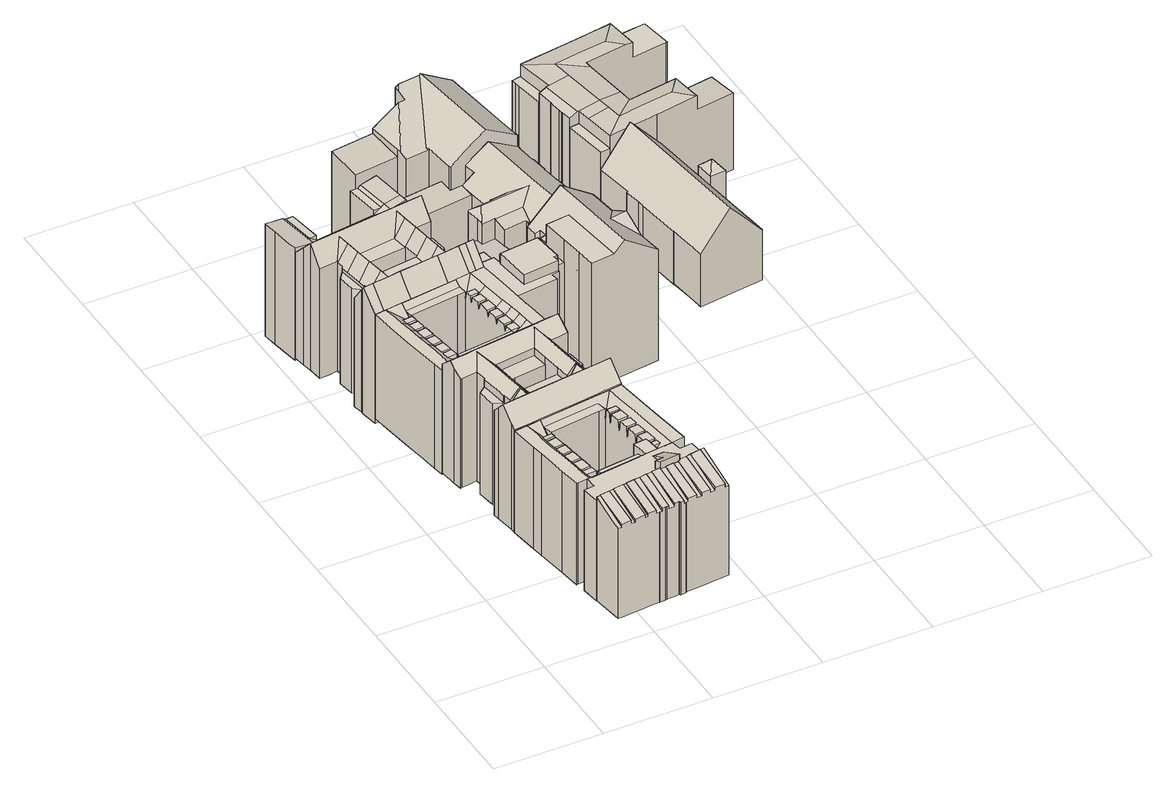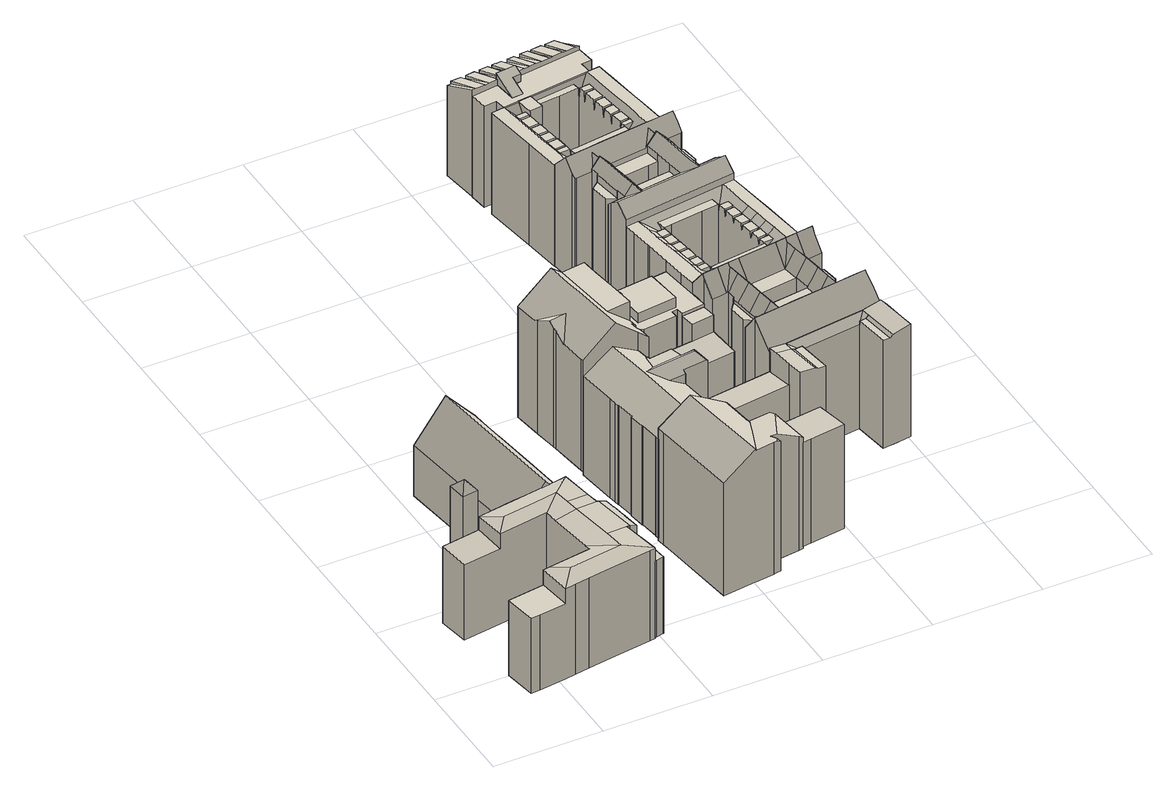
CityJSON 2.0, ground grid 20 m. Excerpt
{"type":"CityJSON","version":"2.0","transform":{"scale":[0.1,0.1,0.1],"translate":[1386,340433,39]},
"CityObjects":{
"building1":{"type":"Building","children":["building1-1","building1-2","building1-3","building1-4","building1-5","building1-6","building1-7","building1-8","building1-9"]},
"building1-1":{"type":"BuildingPart","attributes":{"measuredHeight":21.39,"roofType":"PULTDACH","HoeheDach":"65","NiedrigsteTraufeDesGebaeudes":"62","Blattnummer":"102081","HoeheGrund":"44"},"parents":["building1"],"geometry":[{"type":"Solid","lod":"2","boundaries":[[[[0,1,2,3,4]],[[5,6,7,8]],[[9,10,11,7]],[[12,13,14,15]],[[16,17,18,19]],[[20,21,22,23]],[[24,25,26,27,28,22]],[[29,30,31,32,33,28]],[[34,35,36,37]],[[38,39,40,41,42,43,44]],[[45,46,47,48,49,50,51,52,43]],[[53,54,55,56]],[[57,58,59,60]],[[61,62,63,64,65,66]],[[67,68,69,63]],[[70,71,72,69]],[[73,74,75,72]],[[7,6,9]],[[2,5,8,3]],[[19,14,13,16]],[[10,12,15,11]],[[22,21,24]],[[17,20,23,18]],[[76,26,25,77]],[[37,33,32,34]],[[78,31,30,79]],[[27,29,28]],[[43,42,45]],[[80,41,40,81]],[[81,40,39,82]],[[35,38,44,36]],[[83,52,51,84]],[[85,48,47,86]],[[86,47,46,87]],[[60,55,54,57]],[[49,53,56,50]],[[88,65,64,89]],[[63,62,67]],[[58,61,66,59]],[[72,71,73]],[[68,70,69]],[[90,75,74,91]],[[51,50,56,55,60,59,66,65,88,92,93,94,84]],[[64,63,69,72,75,90,95,96,97,89]],[[85,98,99,100,101,102,103,91,74,73,71,70,68,67,62,61,58,57,54,53,49,48]],[[4,3,8,7,11,15,14,19,18,23,22,28,33,37,36,44,43,52,83,104,105,106,107,108,109,110,111,112,113,114]],[[115,116,117,118,119,120,121,77,25,24,21,20,17,16,13,12,10,9,6,5,2,1]],[[103,102,101,100,99,98,85,86,87,122,80,81,82,123,124,78,79,125,76,77,121,120,119,118,117,116,115,126,114,113,112,111,110,109,108,107,106,105,104,83,84,94,93,92,88,89,97,96,95,90,91]],[[78,124,123,82,39,38,35,34,32,31]],[[80,122,87,46,45,42,41]],[[76,125,79,30,29,27,26]],[[126,115,1,0,4,114]]]]}]},
"building1-2":{"type":"BuildingPart","attributes":{"measuredHeight":20.33,"roofType":"FLACHDACH","HoeheDach":"64","NiedrigsteTraufeDesGebaeudes":"64","Blattnummer":"102081","HoeheGrund":"44"},"parents":["building1"],"geometry":[{"type":"Solid","lod":"2","boundaries":[[[[127,128,129,130,131,132,133,134,135,136,137,138,139,140]],[[141,142,143,144,145,146,147,148,149,150,151,152,153,154]],[[154,153,128,127]],[[153,152,129,128]],[[152,151,130,129]],[[151,150,131,130]],[[150,149,132,131]],[[149,148,133,132]],[[148,147,134,133]],[[147,146,135,134]],[[146,145,136,135]],[[145,144,137,136]],[[144,143,138,137]],[[143,142,139,138]],[[142,141,140,139]],[[141,154,127,140]]]]}]},
"building1-3":{"type":"BuildingPart","attributes":{"measuredHeight":20.37,"roofType":"PULTDACH","HoeheDach":"64","NiedrigsteTraufeDesGebaeudes":"61","Blattnummer":"102081","HoeheGrund":"44"},"parents":["building1"],"geometry":[{"type":"Solid","lod":"2","boundaries":[[[[155,156,157,158]],[[159,160,161,162,163]],[[164,156,155]],[[165,166,167]],[[165,168,169,170,166]],[[168,171,169]],[[172,173,174]],[[175,176,173,172]],[[177,176,175]],[[178,179,177]],[[180,181,179,178]],[[182,181,180]],[[183,184,182]],[[185,186,184,183]],[[187,186,185]],[[188,189,187]],[[190,191,189,188]],[[192,191,190]],[[193,194,192]],[[195,196,194,193]],[[197,196,195]],[[198,199,197]],[[200,201,199,198]],[[202,201,200]],[[203,204,202]],[[205,206,207,208,209,210,211,212,143,213,214,215,216]],[[217,144,218,219]],[[219,218,220,221]],[[221,220,222,223]],[[223,222,224,225]],[[225,224,226,227]],[[162,161,174]],[[228,159,163]],[[229,230,231,197,232]],[[233,215,214,234]],[[234,214,213,235]],[[235,213,143,236]],[[237,238,239,240,241,242,243,244,245,164,155,158,246,247,248,249,250,251,252,253,254,255,256,257,258,259,260,261,262]],[[263,264,265,266,267,268,269,270,231,230]],[[173,176,177,179,181,182,184,186,187,189,191,192,194,196,197,199,201,202,204,212,211,210,209,208,207,206,205,216,271,174]],[[272,258,273,274,255,275,276,252,277,278,249,279,280,246,157,156,164,281,282,283,284,285,286,287,288,289,290,291,292,293,294,295,296,297,298,299,300,261,301]],[[270,269,268,267,203,202,200,198,197,231]],[[302,303,304,305,306,307,308,309,310,311,312,313,314,315,232,197,195,193,192,190,188,187,185,183,182,180,178,177,175,172,174,316]],[[217,317,318,319,320,321,236,143,212,204,203,267,266,322,323,245,244,144]],[[324,262,325,326,271,216,215,233,327,328,329,330,331,332]],[[333,334,335,171,322,266,265,264,263,230,229]],[[236,321,320,319,318,317,217,219,221,223,225,227,336,332,331,330,329,328,327,233,234,235],[315,314,313,312,311,310,309,308,307,306,305,304,303,302,316,337,338,300,299,298,297,296,295,294,293,292,291,290,289,288,287,286,285,284,283,282,339,340,341,342,335,334,333,229,232]],[[261,228,163,162,174,271,326,325]],[[343,344,300,338,337,316]],[[281,167,166,170,341,340,339,282]],[[170,169,171,335,342,341]],[[228,261,300,344,343,160,159]],[[343,316,174,161,160]],[[336,227,226,345,324,332]],[[323,322,171,168,165,167,281,164,245]],[[345,226,224,222,220,218,144,244,243,242,241,240,239,238,237,262,324]],[[261,325,262]],[[301,261,260]],[[259,272,301,260]],[[258,272,259]],[[273,258,257]],[[256,274,273,257]],[[255,274,256]],[[275,255,254]],[[253,276,275,254]],[[252,276,253]],[[277,252,251]],[[250,278,277,251]],[[249,278,250]],[[279,249,248]],[[247,280,279,248]],[[246,280,247]],[[157,246,158]]]]}]},
"building1-4":{"type":"BuildingPart","attributes":{"measuredHeight":23.73,"roofType":"SATTELDACH","HoeheDach":"67","NiedrigsteTraufeDesGebaeudes":"64","Blattnummer":"102081","HoeheGrund":"44"},"parents":["building1"],"geometry":[{"type":"Solid","lod":"2","boundaries":[[[[346,347,348]],[[346,349,347]],[[350,351,352]],[[350,353,351]],[[354,355,356,357]],[[358,359,355,354]],[[360,361,362,363]],[[364,365,366,367]],[[367,366,368,369]],[[370,371,372,373,374,375,376,377,378,360,363,379,358,354,357,380,381,382,383,384,385,386,387,388,389,390,391,364,367,369,392,393]],[[360,378,377,376,375,374,373,372,371,370,393,394,395,396,397,398,399,400,401,402,403,361]],[[356,404,405,348,347,349,406,407,352,351,353,408,390,389,388,387,386,385,384,383,382,381,380,357]],[[362,361,403,402,401,400,399,398,397,396,395,394,409,410,411,412,413,414,415,416]],[[359,416,415,414,413,412,411,410,409,368,366,365,417,408,353,350,352,407,406,349,346,348,405,404,356,355]],[[394,393,392,369,368,409]],[[408,417,365,364,391,390]],[[379,363,362,416,359,358]]]]}]},
"building1-5":{"type":"BuildingPart","attributes":{"measuredHeight":22.44,"roofType":"PULTDACH","HoeheDach":"66","NiedrigsteTraufeDesGebaeudes":"64","Blattnummer":"102081","HoeheGrund":"44"},"parents":["building1"],"geometry":[{"type":"Solid","lod":"2","boundaries":[[[[418,419,152,151,420,421]],[[422,423,424,425,426,427]],[[422,421,420,423]],[[423,420,151,424]],[[424,151,152,425]],[[425,152,419,426]],[[426,419,418,427]],[[427,418,421,422]]]]}]},
"building1-6":{"type":"BuildingPart","attributes":{"measuredHeight":23.95,"roofType":"SATTELDACH","HoeheDach":"67","NiedrigsteTraufeDesGebaeudes":"64","Blattnummer":"102081","HoeheGrund":"43"},"parents":["building1"],"geometry":[{"type":"Solid","lod":"2","boundaries":[[[[428,429,430,431,432,433]],[[434,435,436,437,438,439,440,441]],[[442,443,444,445,446,447,448,449]],[[450,451,452,453,454,455,456]],[[457,458,459,460,461,462,463]],[[464,461,460,465,466,467]],[[468,469,470,471,472,473]],[[474,475,476,477,478,479]],[[471,480,481,482,483,484,485,486,487,479,478,472]],[[448,488,440,489,490]],[[491,492,436,493,444]],[[494,428,433,495]],[[473,472,478,477]],[[496,497,498,499]],[[499,498,470,469]],[[500,501,452,451]],[[490,502,449,448]],[[444,443,503,491]],[[489,504,502,490]],[[441,440,488,505]],[[505,488,448,447]],[[445,444,493,506]],[[506,493,436,435]],[[440,439,504,489]],[[492,507,437,436]],[[508,509,510,511]],[[475,474,512,513]],[[465,460,459,514,515,453,452,501,516,517,518,519,520,466]],[[519,518,517,516,503,443,442,449,502,520]],[[439,438,437,507,521,522,523,494,495,504]],[[496,524,525,467,466,526,527,497]],[[500,528,529,530,531,511,510,521,507,492,491,503,516,501]],[[470,498,497,527,526,466,520,502,504,495,433,532,533,512,474,479,487,486,485,484,483,482,481,480,471]],[[534,535,432,431,430,536,537,538,539,540,508,511,531,530,529,528,500,451,450,456,541,463,462,461,464,467,525,524,496,499,469,468,473,477,476,475,513],[434,441,505,447,446,445,506,435]],[[542,455,454,543,544,458,457]],[[523,522,521,510,509,545,546,547,548,429,428,494]],[[549,550,551,552,553,554,555,556]],[[541,456,455,542,457,463]],[[544,543,454,453,515,514,459,458]],[[432,535,534,513,512,533,532,433]],[[547,546,545,551,550,549,556,548]],[[554,553,552,539,538,537,536,555]],[[508,540,539,552,551,545,509]],[[548,556,555,536,430,429]]]]}]},
"building1-7":{"type":"BuildingPart","attributes":{"measuredHeight":20.93,"roofType":"WALMDACH","HoeheDach":"64","NiedrigsteTraufeDesGebaeudes":"62","Blattnummer":"102081","HoeheGrund":"43"},"parents":["building1"],"geometry":[{"type":"Solid","lod":"2","boundaries":[[[[557,558,559,560,561,562,563,564,565,566,567,568,569,570,571]],[[572,573,574]],[[567,575,576,577,578,568]],[[566,579,580,581,575,567]],[[565,582,583,584,579,566]],[[585,572,586]],[[587,588,585,586]],[[578,588,587]],[[589,578,577]],[[576,590,589,577]],[[575,590,576]],[[591,575,581]],[[580,592,591,581]],[[579,592,580]],[[593,579,584]],[[583,594,595,593,584]],[[582,594,583]],[[596,582,597]],[[598,599,596,597]],[[572,600,573]],[[601,599,598]],[[602,601,603]],[[604,605,602,603]],[[606,607,608,609,600]],[[572,610,600]],[[611,605,604]],[[612,613,614,615,616,617]],[[618,619,620]],[[609,618,620]],[[621,622,618]],[[623,624,622,621]],[[625,624,623]],[[626,627,625]],[[628,629,627,626]],[[630,629,628]],[[631,632,630]],[[633,634,632,631]],[[635,634,633]],[[636,637,638,639,640,635]],[[641,636,635]],[[642,637,636,641]],[[638,637,642]],[[643,644,645,646,639,638]],[[647,648,643,638]],[[649,644,643,648]],[[645,644,649]],[[650,651,652,653,646,645]],[[654,650,645]],[[655,651,650,654]],[[652,651,655]],[[656,657,653,652]],[[658,659,660,640,639,646,653,657,661,662,663,664,665,666,667,668,619]],[[669,561,560,670]],[[609,608,618]],[[610,606,600]],[[671,616,615,672]],[[652,614,613]],[[612,617,673]],[[674,668,667,675]],[[675,667,666,676]],[[676,666,665,677]],[[677,665,664,678]],[[679,662,661,680]],[[681,682,683,670,560,559,558,557,571,684]],[[571,570,574,573,685,620,619,668,674,686,687,688,689,690,691,684]],[[669,692,693,694,695,696,697,680,661,657,656,698,699,700,562,561]],[[701,702,703,704,705,706,707,708,709,710,711,712,713,714,715,716,717,718,652,655,654,645,649,648,647,638,642,641,635,633,631,630,628,626,625,623,621,618,719]],[[588,578,589,590,575,591,592,579,593,595,594,582,596,599,601,602,605,611,720,721,722,723,724,725,726,727,728,729,730,731,732,733,734,735,736,737,738,739,572,585]],[[697,696,695,694,693,692,669,670,683,682,681,684,691,690,689,688,687,686,674,675,676,677,678,740,679,680],[718,717,716,715,714,713,712,711,710,709,708,707,706,705,704,703,702,701,719,741,742,739,738,737,736,735,734,733,732,731,730,729,728,727,726,725,724,723,722,721,720,743,744,745]],[[564,563,562,700,611,604,603,601,598,597,582,565]],[[699,698,656,652,613,612,673,611,700]],[[663,662,679,740,678,664]],[[615,614,652,718,672]],[[611,673,617,616,671,743,720]],[[610,572,739,742,741,607,606]],[[741,719,618,608,607]],[[627,629,630,632,634,635,640,660,659,625]],[[622,624,625,659,658,619,618]],[[744,743,671,672,718,745]],[[600,609,620,685,573]],[[569,568,578,587,586,572,574,570]]]]}]},
"building1-8":{"type":"BuildingPart","attributes":{"measuredHeight":25.55,"roofType":"SATTELDACH","HoeheDach":"68","NiedrigsteTraufeDesGebaeudes":"63","Blattnummer":"102081","HoeheGrund":"42"},"parents":["building1"],"geometry":[{"type":"Solid","lod":"2","boundaries":[[[[746,747,748,749,750,751,752,753,754,755,756,757,758,759]],[[571,760,761,762]],[[763,764,765,766]],[[767,768,769,770,771,764,763]],[[772,773,774,771,770,769]],[[775,776,777,778,774,773,772]],[[779,780,781,782]],[[781,778,777,782]],[[764,783,765]],[[771,784,785,786,783,764]],[[774,787,788,785,784,771]],[[778,789,790,788,787,774]],[[781,789,778]],[[780,791,789,781]],[[786,792,793,783]],[[789,794,795,790]],[[791,796,797,798,794,789]],[[799,800,801,802,797,796,791]],[[803,804,793]],[[792,805,806,803,793]],[[807,808,806,805]],[[794,809,808,807,795]],[[810,809,794]],[[798,797,811,810,794]],[[802,801,812,813,811,797]],[[803,814,815,804]],[[806,816,817,818,819,814,803]],[[808,820,821,817,816,806]],[[809,822,823,824,821,820,808]],[[810,825,826,822,809]],[[811,813,827,825,810]],[[812,828,829,813]],[[828,668,830,829]],[[831,759,758,832]],[[833,747,746,834]],[[834,746,759,831]],[[835,836,837,838]],[[838,837,839,840]],[[841,842,843,844]],[[845,785,788,846]],[[847,807,805,848]],[[849,757,850,851]],[[852,853,854,855]],[[839,856,782,777,857,858,859,840]],[[826,825,827,860,853,852,861,862,863,864]],[[865,866,867,868,869,870,871,872,668,828,812,801,800,873,760,571]],[[874,875,876,766,765,783,793,804,815,877,878,850,757,756,755,754,753,752,751,750,749,748]],[[871,870,869,868,867,866,865,879,835,838,840,859,858,857,880,881,841,844,882,883,884,885,886,887,888,889,833,834,831,832,849,851,890,891,892,893,894,895,896,897,898,899,900,864,863,862,861,852,855,901,872],[848,902,903,845,846,904,905,847]],[[842,906,907,908,909,843]],[[910,911,912,913,914,915]],[[888,887,886,885,766,876,875,874]],[[843,909,768,767,883,882,844]],[[908,907,906,775,772,769,768,909]],[[845,903,902,848,805,792,786,785]],[[788,790,795,807,847,905,904,846]],[[892,891,890,851,850,878,877,815]],[[817,821,824,912,911,910,915,818]],[[668,872,901,855,854,830]],[[913,897,896,914]],[[822,826,864,900,899,823]],[[899,898,897,913,912,824,823]],[[818,915,914,896,895,894,819]],[[814,819,894,893,892,815]],[[857,777,776,880]],[[884,883,767,763,766,885]],[[881,880,776,775,906,842,841]],[[879,865,571,762,836,835]],[[889,888,874,748,747,833]],[[849,832,758,757]],[[813,829,830,854,853,860,827]],[[760,873,800,799,791,780,779,761]],[[837,836,762,761,779,782,856,839]]]]}]},
"building1-9":{"type":"BuildingPart","attributes":{"measuredHeight":22.6,"roofType":"PULTDACH","HoeheDach":"64","NiedrigsteTraufeDesGebaeudes":"63","Blattnummer":"102081","HoeheGrund":"42"},"parents":["building1"],"geometry":[{"type":"Solid","lod":"2","boundaries":[[[[916,917,918,919,920,921,922]],[[920,923,924,921]],[[923,925,926,927,924]],[[919,928,929,930,925,931,920]],[[932,933,934,935,936]],[[937,938,939,940,933,941]],[[939,942,943,944,945]],[[938,946,942,939]],[[947,916,922,948]],[[930,926,925]],[[920,931,923]],[[923,931,925]],[[933,932,941]],[[933,940,934]],[[934,940,939]],[[949,944,943,950]],[[951,952,953,954,955,956,957,947,948,958,959,960,961,962,963,964,965,966,967,968,969,949,950,970,971]],[[929,972,973,937,965,964,963,962]],[[956,955,954,953,952,951,971,946,938,974,975,928,919,918]],[[975,974,938,937,973,972,929,928]],[[922,921,924,927,960,959,958,948]],[[936,935,945,944,949,969,968,967]],[[942,946,971,970,950,943]],[[966,965,937,941,932,936,967]],[[926,930,929,962,961,960,927]],[[957,956,918,917,916,947]],[[934,939,945,935]]]]}]},
"building2":{"type":"Building","children":["building2-1","building2-2","building2-3","building2-4"]},
"building2-1":{"type":"BuildingPart","attributes":{"measuredHeight":27.1,"roofType":"SATTELDACH","HoeheDach":"68","NiedrigsteTraufeDesGebaeudes":"63","Blattnummer":"102081","HoeheGrund":"41"},"parents":["building2"],"geometry":[{"type":"Solid","lod":"2","boundaries":[[[[976,977,978,979,980,981]],[[982,983,984,985,986]],[[987,988,989,990,982,986]],[[991,992,993,994]],[[995,996,997,998]],[[998,997,999,1000]],[[1000,999,1001,1002]],[[1003,981,980]],[[1004,978,977,1005]],[[1005,977,976,1006]],[[1007,1008,1009,1010]],[[1011,984,983,1012]],[[1013,1014,1015,1016,1017,987,986,985,1018,1009,1008,1019]],[[990,989,988,1020,1021,1022,1023,1012,983,982]],[[1024,1025,1004,1005,1006,1026,995,998,1000,1002,1027,991,994,1028,1007,1010,1029,1030,1011,1012,1023,1022,1021,1020,1031,1032]],[[1004,1025,1024,1032,1017,1016,979,978]],[[1011,1030,1029,1010,1009,1018,985,984]],[[987,1017,1032,1031,1020,988]],[[1027,1002,1001,1033,992,991]],[[1026,1006,976,981,1003,996,995]],[[993,1019,1008,1007,1028,994]],[[1033,1001,999,997,996,1003,980,979,1016,1015,1014,1013,1019,993,992]]]]}]},
"building2-2":{"type":"BuildingPart","attributes":{"measuredHeight":18.3,"roofType":"FLACHDACH","HoeheDach":"61","NiedrigsteTraufeDesGebaeudes":"61","Blattnummer":"102081","HoeheGrund":"43"},"parents":["building2"],"geometry":[{"type":"Solid","lod":"2","boundaries":[[[[1034,1035,1036,1037,1038]],[[1039,1040,1041,1042,1043]],[[1043,1042,1035,1034]],[[1042,1041,1036,1035]],[[1041,1040,1037,1036]],[[1040,1039,1038,1037]],[[1039,1043,1034,1038]]]]}]},
"building2-3":{"type":"BuildingPart","attributes":{"measuredHeight":21.7,"roofType":"FLACHDACH","HoeheDach":"64","NiedrigsteTraufeDesGebaeudes":"62","Blattnummer":"102081","HoeheGrund":"42"},"parents":["building2"],"geometry":[{"type":"Solid","lod":"2","boundaries":[[[[1044,1045,1046,1047,1048,1049,1050]],[[1051,1052,1053,1054]],[[1054,1053,1055,1056]],[[1056,1055,1057,1058]],[[1058,1057,1059,1060]],[[1060,1059,1061,1062]],[[1062,1061,1063,1064]],[[1064,1063,1065,1066]],[[1067,1068,1069,1070]],[[1070,1069,1071,1072]],[[1072,1071,1073,1074]],[[1074,1073,1075,1076]],[[1077,1050,1049,1078]],[[1078,1049,1048,1079]],[[1080,1047,1046,1081]],[[1082,1045,1044,1083]],[[1083,1044,1050,1077]],[[1084,1080,1081,1085,1067,1070,1072,1074,1076,1086,1051,1054,1056,1058,1060,1062,1064,1066]],[[1045,1082,1068,1067,1085,1081,1046]],[[1086,1076,1075,1087,1052,1051]],[[1080,1084,1066,1065,1079,1048,1047]],[[1087,1075,1073,1071,1069,1068,1082,1083,1077,1078,1079,1065,1063,1061,1059,1057,1055,1053,1052]]]]}]},
"building2-4":{"type":"BuildingPart","attributes":{"measuredHeight":20.26,"roofType":"FLACHDACH","HoeheDach":"63","NiedrigsteTraufeDesGebaeudes":"63","Blattnummer":"102081","HoeheGrund":"42"},"parents":["building2"],"geometry":[{"type":"Solid","lod":"2","boundaries":[[[[1088,1089,1066]],[[1090,1091,1092]],[[1092,1091,1089,1088]],[[1091,1090,1066,1089]],[[1090,1092,1088,1066]]]]}]},
"building3":{"type":"Building","children":["building3-1","building3-2","building3-3"]},
"building3-1":{"type":"BuildingPart","attributes":{"measuredHeight":23.4,"roofType":"SATTELDACH","HoeheDach":"64","NiedrigsteTraufeDesGebaeudes":"60","Blattnummer":"102081","HoeheGrund":"40"},"parents":["building3"],"geometry":[{"type":"Solid","lod":"2","boundaries":[[[[1093,1094,1095,1096,1097]],[[1095,1098,1099,1100,1101,1102,1096]],[[1103,1104,1105,1106,1098,1095,1094]],[[1107,1108,1109,1110,1106,1105]],[[1111,1112,1113,1114,1099,1098,1106,1110,1115,1116,1117,1118,1119,1120,1121,1122,1123]],[[1119,1118,1117,1124,1125,1126,1127,1128,1129,1130,1131,1132,1133,1134,1135,1136,1120]],[[1137,1093,1097,1138]],[[1139,1104,1103,1140]],[[1110,1109,1115]],[[1141,1108,1107,1142]],[[1143,1123,1122,1144]],[[1144,1122,1121,1145]],[[1146,1136,1135,1147]],[[1147,1135,1134,1148]],[[1148,1134,1133,1149]],[[1149,1133,1132,1150]],[[1150,1132,1131,1151]],[[1151,1131,1130,1152]],[[1152,1130,1129,1153]],[[1153,1129,1128,1154]],[[1154,1128,1127,1155]],[[1155,1127,1126,1156]],[[1156,1126,1125,1157]],[[1157,1125,1124,1158]],[[1159,1160,1161,1141,1142,1162,1139,1140,1163,1137,1138,1164,1165,1166,1167,1168,1143,1144,1145,1169,1146,1147,1148,1149,1150,1151,1152,1153,1154,1155,1156,1157,1158]],[[1168,1167,1166,1165,1102,1101,1113,1112,1111,1123,1143]],[[1160,1159,1158,1124,1117,1116]],[[1121,1120,1136,1146,1169,1145]],[[1161,1160,1116,1115,1109,1108,1141]],[[1162,1142,1107,1105,1104,1139]],[[1101,1100,1099,1114,1113]],[[1163,1140,1103,1094,1093,1137]],[[1097,1096,1102,1165,1164,1138]]]]}]},
"building3-2":{"type":"BuildingPart","attributes":{"measuredHeight":15.99,"roofType":"PULTDACH","HoeheDach":"58","NiedrigsteTraufeDesGebaeudes":"58","Blattnummer":"102081","HoeheGrund":"42"},"parents":["building3"],"geometry":[{"type":"Solid","lod":"2","boundaries":[[[[1170,1171,1172,1173]],[[1173,1172,1174,1175]],[[1175,1174,1176,1177]],[[1174,1172,1171,1178,1179,1180,1181,1182,1183,1184,1185,1176]],[[1177,1186,1187,1188,1189,1190,1191,1192,1193,1170,1173,1175]],[[1177,1176,1185,1186]],[[1186,1185,1184,1187]],[[1187,1184,1183,1188]],[[1188,1183,1182,1189]],[[1189,1182,1181,1190]],[[1190,1181,1180,1191]],[[1191,1180,1179,1192]],[[1192,1179,1178,1193]],[[1193,1178,1171,1170]]]]}]},
"building3-3":{"type":"BuildingPart","attributes":{"measuredHeight":19.23,"roofType":"PULTDACH","HoeheDach":"60","NiedrigsteTraufeDesGebaeudes":"59","Blattnummer":"102081","HoeheGrund":"41"},"parents":["building3"],"geometry":[{"type":"Solid","lod":"2","boundaries":[[[[1194,1195,1196,1197,1198,1199]],[[1200,1201,1202,1203,1204,1205]],[[1200,1199,1198,1201]],[[1201,1198,1197,1202]],[[1202,1197,1196,1203]],[[1203,1196,1195,1204]],[[1204,1195,1194,1205]],[[1205,1194,1199,1200]]]]}]},
"building4":{"type":"Building","children":["building4-1","building4-2"]},
"building4-1":{"type":"BuildingPart","attributes":{"measuredHeight":21.02,"roofType":"PULTDACH","HoeheDach":"61","NiedrigsteTraufeDesGebaeudes":"61","Blattnummer":"102081","HoeheGrund":"40"},"parents":["building4"],"geometry":[{"type":"Solid","lod":"2","boundaries":[[[[1206,1207,1208,1209,1210]],[[1211,1212,1213,1214,1215]],[[1211,1210,1209,1212]],[[1212,1209,1208,1213]],[[1213,1208,1207,1214]],[[1214,1207,1206,1215]],[[1215,1206,1210,1211]]]]}]},
"building4-2":{"type":"BuildingPart","attributes":{"measuredHeight":26.69,"roofType":"SATTELDACH","HoeheDach":"67","NiedrigsteTraufeDesGebaeudes":"62","Blattnummer":"102081","HoeheGrund":"40"},"parents":["building4"],"geometry":[{"type":"Solid","lod":"2","boundaries":[[[[1216,1217,1218,1219,1220]],[[1221,1222,1223,1224,1225,1226,1227,1228,1218,1217]],[[1229,1230,1231,1232,1233,1234,1235,1224,1223]],[[1227,1226,1236]],[[1234,1237,1238,1239,1240,1235]],[[1241,1220,1219,1242]],[[1243,1216,1220,1241]],[[1244,1232,1231,1245]],[[1245,1231,1230,1246]],[[1222,1229,1223]],[[1247,1238,1237,1248]],[[1249,1250,1244,1245,1246,1251,1252,1253,1243,1241,1242,1254,1255,1256,1257,1258,1259,1260,1261,1262,1263,1247,1248]],[[1225,1224,1235,1240,1262,1261,1260,1259]],[[1244,1250,1249,1248,1237,1234,1233,1232]],[[1239,1238,1247,1263,1262,1240]],[[1252,1251,1246,1230,1229,1222,1221]],[[1236,1226,1225,1259,1258,1257]],[[1256,1255,1228,1227,1236,1257]],[[1253,1252,1221,1217,1216,1243]],[[1219,1218,1228,1255,1254,1242]]]]}]},
"building5":{"type":"Building","children":["building5-1","building5-2"]},
"building5-1":{"type":"BuildingPart","attributes":{"measuredHeight":13.29,"roofType":"SPITZDACH","HoeheDach":"55","NiedrigsteTraufeDesGebaeudes":"53","Blattnummer":"102081","HoeheGrund":"42"},"parents":["building5"],"geometry":[{"type":"Solid","lod":"2","boundaries":[[[[1264,1265,1266]],[[1267,1264,1266]],[[1268,1264,1267]],[[1268,1265,1264]],[[1269,1266,1265,1270]],[[1271,1267,1266,1269]],[[1272,1268,1267,1271]],[[1270,1265,1268,1272]],[[1271,1269,1270,1272]]]]}]},
"building5-2":{"type":"BuildingPart","attributes":{"measuredHeight":17.31,"roofType":"SATTELDACH","HoeheDach":"59","NiedrigsteTraufeDesGebaeudes":"51","Blattnummer":"102081","HoeheGrund":"41"},"parents":["building5"],"geometry":[{"type":"Solid","lod":"2","boundaries":[[[[1273,1274,1275,1276,1277,1278,1279,1280,1281,1282,1283,1284]],[[1285,1278,1277,1286]],[[1286,1277,1276,1287]],[[1287,1276,1275,1288]],[[1288,1275,1274,1289]],[[1289,1274,1273,1290]],[[1290,1273,1284,1291]],[[1292,1293,1294,1295]],[[1296,1297,1298,1299,1300,1301,1302,1303,1304,1305,1295,1294]],[[1306,1307,1308,1309,1310,1285,1286,1287,1288,1289,1290,1291,1311,1292,1295,1305,1304,1303,1302,1301]],[[1308,1307,1306,1301,1300,1312,1282,1281]],[[1310,1309,1308,1281,1280,1279,1278,1285]],[[1284,1283,1293,1292,1311,1291]],[[1282,1312,1300,1299,1298,1297,1296,1294,1293,1283]]]]}]},
"building6":{"type":"Building","children":["building6-1","building6-2","building6-3"]},
"building6-1":{"type":"BuildingPart","attributes":{"measuredHeight":15.37,"roofType":"FLACHDACH","HoeheDach":"55","NiedrigsteTraufeDesGebaeudes":"55","Blattnummer":"102081","HoeheGrund":"40"},"parents":["building6"],"geometry":[{"type":"Solid","lod":"2","boundaries":[[[[1313,1314,1315,1316,1317,1318,1319,1320]],[[1321,1322,1323,1324,1325,1326,1327,1328]],[[1328,1327,1314,1313]],[[1327,1326,1315,1314]],[[1326,1325,1316,1315]],[[1325,1324,1317,1316]],[[1324,1323,1318,1317]],[[1323,1322,1319,1318]],[[1322,1321,1320,1319]],[[1321,1328,1313,1320]]]]}]},
"building6-2":{"type":"BuildingPart","attributes":{"measuredHeight":18.55,"roofType":"WALMDACH","HoeheDach":"58","NiedrigsteTraufeDesGebaeudes":"55","Blattnummer":"102081","HoeheGrund":"40"},"parents":["building6"],"geometry":[{"type":"Solid","lod":"2","boundaries":[[[[1329,1330,1331,1332,1333,1334,1335,1336]],[[1337,1338,1339,1340,1341,1342]],[[1343,1344,1345,1346,1347,1348,1349]],[[1350,1351,1352,1353,1354,1355,1356]],[[1357,1354,1353,1358,1359,1360]],[[1361,1362,1363,1364,1365,1366]],[[1367,1368,1369,1370,1371,1350,1356]],[[1372,1373,1374,1375,1376,1377,1378]],[[1379,1380,1381,1382,1383,1384,1385,1386]],[[1387,1386,1385,1388,1389]],[[1390,1389,1388,1391,1392,1393]],[[1392,1394,1395,1396,1397,1398,1393]],[[1399,1400,1401,1402,1403,1380,1379,1386,1339]],[[1358,1393,1398,1397,1344,1343,1363,1362,1361,1359]],[[1353,1352,1404,1390,1393,1358]],[[1405,1341,1389,1390,1404]],[[1340,1387,1389,1341]],[[1339,1386,1387,1340]],[[1396,1406,1344,1397]],[[1403,1407,1381,1380]],[[1408,1409,1410,1411,1346,1345]],[[1371,1412,1351,1350]],[[1371,1370,1404,1412]],[[1336,1335,1369,1368]],[[1360,1359,1361,1366]],[[1412,1404,1352,1351]],[[1364,1363,1343,1349]],[[1345,1344,1406,1408]],[[1378,1381,1407,1372]],[[1347,1346,1411,1413]],[[1413,1411,1410,1414]],[[1414,1410,1409,1415]],[[1416,1417,1418,1419]],[[1419,1418,1332,1331]],[[1420,1421,1417,1416]],[[1422,1375,1374,1423]],[[1338,1424,1425,1426,1401,1400,1399,1339]],[[1392,1391,1388,1385,1384,1427,1428,1429,1430,1431,1432,1394]],[[1432,1433,1434,1435,1415,1409,1408,1406,1396,1395,1394]],[[1384,1383,1382,1381,1378,1377,1376,1375,1422,1436,1437,1438,1439,1440,1427]],[[1426,1441,1442,1443,1444,1423,1374,1373,1372,1407,1403,1402,1401]],[[1444,1443,1442,1441,1426,1425,1424,1338,1337,1342,1445,1446,1420,1416,1419,1331,1330,1329,1336,1368,1367,1356,1355,1354,1357,1360,1366,1365,1364,1349,1348,1347,1413,1414,1415,1435,1434,1433,1432,1431,1430,1429,1428,1427,1440,1439,1438,1437,1436,1422,1423]],[[1369,1335,1334,1333,1332,1418,1417,1421,1447,1405,1404,1370]],[[1420,1446,1445,1342,1341,1405,1447,1421]]]]}]},
"building6-3":{"type":"BuildingPart","attributes":{"measuredHeight":14.14,"roofType":"FLACHDACH","HoeheDach":"55","NiedrigsteTraufeDesGebaeudes":"55","Blattnummer":"102081","HoeheGrund":"41"},"parents":["building6"],"geometry":[{"type":"Solid","lod":"2","boundaries":[[[[1448,1449,1450,1451]],[[1452,1453,1454,1455]],[[1455,1454,1449,1448]],[[1454,1453,1450,1449]],[[1453,1452,1451,1450]],[[1452,1455,1448,1451]]]]}]}
},
"vertices":[
[137,23,236],[139,9,229],[146,9,229],[138,68,257],[131,67,257],[146,9,235],[164,11,235],[156,70,258],[138,68,258],[164,11,229],[171,11,229],[163,71,258],[171,11,235],[191,13,235],[183,74,259],[163,71,259],[191,13,229],[197,14,229],[189,75,258],[183,74,258],[197,14,235],[212,15,235],[204,77,259],[189,75,259],[212,15,229],[218,15,229],[219,16,229],[223,16,229],[215,78,259],[223,16,235],[230,17,235],[232,17,235],[236,17,235],[228,80,260],[236,17,229],[247,18,229],[239,81,259],[228,80,259],[247,18,235],[255,19,235],[256,19,235],[257,17,234],[264,18,234],[255,84,260],[239,81,260],[264,18,228],[268,18,228],[267,19,229],[268,19,229],[273,20,229],[265,83,259],[256,82,259],[256,84,260],[273,20,235],[289,21,235],[280,85,260],[265,83,260],[289,21,229],[298,22,229],[290,86,259],[280,85,259],[298,22,235],[315,24,235],[306,90,261],[292,88,261],[292,86,260],[290,86,260],[315,24,229],[324,25,229],[315,92,261],[324,25,235],[343,26,235],[334,94,262],[343,26,229],[350,27,229],[341,95,262],[219,16,48],[218,15,48],[232,17,48],[230,17,48],[257,17,48],[256,19,48],[255,19,48],[256,84,48],[256,82,48],[268,19,48],[267,19,48],[268,18,48],[292,86,48],[292,88,48],[341,95,48],[350,27,48],[290,86,48],[280,85,48],[265,83,48],[334,94,48],[315,92,48],[306,90,48],[273,20,48],[289,21,48],[298,22,48],[315,24,48],[324,25,48],[343,26,48],[255,84,48],[239,81,48],[228,80,48],[215,78,48],[204,77,48],[189,75,48],[183,74,48],[163,71,48],[156,70,48],[138,68,48],[131,67,48],[139,9,48],[146,9,48],[164,11,48],[171,11,48],[191,13,48],[197,14,48],[212,15,48],[264,18,48],[247,18,48],[236,17,48],[223,16,48],[137,23,48],
[341,95,47],[292,88,47],[287,130,47],[266,128,47],[270,100,47],[254,98,47],[256,84,47],[131,67,47],[127,101,47],[146,103,47],[144,124,47],[311,146,47],[314,126,47],[337,129,47],[337,129,250],[314,126,250],[311,146,250],[144,124,250],[146,103,250],[127,101,250],[131,67,250],[256,84,250],[254,98,250],[270,100,250],[266,128,250],[287,130,250],[292,88,250],[341,95,250],
[155,145,241],[173,147,241],[171,159,241],[153,157,241],[157,271,241],[251,284,241],[263,285,241],[260,304,241],[154,290,241],[173,145,222],[177,134,241],[175,145,241],[174,145,223],[256,144,241],[254,155,241],[211,150,241],[256,156,223],[264,283,241],[282,285,241],[263,285,222],[265,273,241],[284,275,241],[265,271,222],[265,269,241],[284,271,241],[268,249,241],[287,251,241],[268,247,222],[269,245,241],[288,247,241],[271,227,241],[290,229,241],[271,225,222],[272,223,241],[290,225,241],[274,203,241],[293,205,241],[275,201,222],[275,199,241],[294,201,241],[278,176,241],[297,178,241],[278,174,222],[278,172,241],[297,174,241],[280,162,241],[299,164,241],[280,160,222],[282,142,249],[310,146,249],[291,289,250],[293,274,250],[297,250,250],[299,228,250],[303,204,250],[306,177,250],[308,163,250],[310,146,250],[334,149,250],[320,250,250],[311,320,250],[288,316,250],[144,124,46],[127,122,250],[127,122,46],[124,121,250],[124,121,46],[119,161,250],[119,161,46],[111,217,250],[111,217,46],[108,238,250],[108,238,46],[157,271,222],[254,171,46],[254,171,250],[278,174,250],[278,174,46],[311,320,46],[320,250,46],[334,149,46],[311,146,46],[130,267,250],[131,254,250],[134,230,250],[137,208,250],[141,184,250],[144,158,250],[146,142,250],[149,125,250],[149,125,249],[171,161,222],[153,161,241],[150,183,241],[168,187,222],[149,187,241],[147,207,241],[164,212,222],[146,211,241],[144,229,241],[161,234,222],[143,233,241],[140,253,241],[158,258,222],[140,257,241],[139,266,241],[156,271,222],[126,295,250],[254,169,250],[256,158,250],[256,156,250],[259,139,250],[282,142,250],[280,160,250],[280,162,250],[278,172,250],[287,316,250],[158,260,241],[158,256,241],[161,235,241],[162,232,241],[164,214,241],[165,210,241],[167,189,241],[168,185,241],[171,163,241],[173,145,223],[173,145,46],[173,147,46],[171,159,46],[171,161,46],[171,163,46],[168,185,46],[168,187,46],[167,189,46],[165,210,46],[164,212,46],[164,214,46],[162,232,46],[161,234,46],[161,235,46],[158,256,46],[158,258,46],[158,260,46],[157,269,46],[156,271,46],[157,269,241],[264,283,46],[265,273,46],[265,271,46],[265,269,46],[268,249,46],[268,247,46],[269,245,46],[271,227,46],[271,225,46],[272,223,46],[274,203,46],[275,201,46],[275,199,46],[278,176,46],[263,285,46],[149,125,46],[176,128,46],[259,139,46],[282,142,46],[310,146,46],[259,139,249],[176,128,249],[101,292,250],[153,298,250],[260,313,250],[288,316,46],[287,316,46],[260,313,46],[153,298,46],[126,295,46],[101,292,46],[254,169,46],[256,158,46],[256,156,46],[106,255,46],[260,304,46],[154,290,46],[174,145,46],[175,145,46],[211,150,46],[254,155,46],[251,284,46],[157,271,46],[106,255,250],
[149,335,278],[146,354,278],[128,352,257],[165,357,257],[259,350,278],[256,369,278],[242,367,257],[270,371,257],[94,347,47],[94,347,257],[96,348,257],[96,348,47],[95,335,47],[95,335,270],[101,292,47],[101,292,252],[100,299,260],[100,299,47],[301,375,47],[301,375,257],[304,376,257],[304,376,47],[305,369,264],[305,369,47],[282,316,47],[281,316,47],[264,313,47],[246,311,47],[245,311,47],[177,302,47],[154,299,47],[131,295,47],[130,295,47],[97,322,47],[123,351,47],[126,352,47],[128,352,47],[146,354,47],[165,357,47],[170,358,47],[238,367,47],[242,367,47],[256,369,47],[270,371,47],[271,371,47],[274,372,47],[307,350,47],[311,320,47],[311,320,252],[282,316,252],[281,316,252],[264,313,252],[246,311,252],[245,311,252],[177,302,252],[154,299,252],[131,295,252],[130,295,252],[123,351,257],[126,352,257],[170,358,257],[238,367,257],[271,371,257],[307,350,285],[278,346,285],[260,344,285],[241,341,285],[173,332,285],[150,329,285],[126,326,285],[97,322,285],[274,372,257],
[256,82,273],[292,86,273],[270,100,265],[254,98,265],[254,98,49],[270,100,49],[266,128,49],[287,130,49],[292,86,49],[256,82,49],
[259,461,263],[262,441,263],[262,441,44],[259,461,44],[259,462,44],[259,462,263],[234,396,44],[235,396,44],[235,396,247],[235,396,262],[234,396,262],[230,427,262],[230,427,247],[230,427,44],[158,386,262],[158,385,262],[158,385,247],[158,385,44],[158,386,44],[154,417,44],[154,417,247],[154,417,262],[123,368,44],[124,368,44],[124,368,263],[123,368,262],[123,368,247],[107,376,247],[107,376,44],[102,410,247],[116,422,247],[116,422,262],[117,422,263],[117,422,44],[116,422,44],[102,410,44],[114,442,44],[114,442,263],[114,443,263],[114,443,44],[78,465,44],[79,456,44],[79,456,276],[78,465,284],[75,488,263],[75,488,44],[291,476,271],[291,476,44],[289,493,44],[286,517,44],[286,517,263],[289,493,284],[94,467,284],[110,469,284],[128,472,284],[146,474,284],[223,484,284],[239,486,284],[256,489,284],[273,491,284],[171,419,247],[226,457,247],[150,447,247],[162,357,247],[238,367,247],[176,388,247],[243,459,282],[240,484,282],[84,439,44],[84,439,263],[82,438,263],[82,438,44],[126,352,44],[126,352,263],[150,447,262],[162,357,262],[226,457,262],[171,419,44],[176,388,44],[238,367,262],[269,388,44],[269,388,263],[271,371,263],[271,371,44],[292,467,263],[292,467,44],[118,412,262],[122,381,262],[144,354,282],[140,383,282],[136,414,282],[132,444,282],[128,469,282],[255,369,282],[251,398,282],[247,429,282],[97,440,44],[113,443,44],[113,443,263],[97,440,263],[144,354,44],[162,357,44],[238,367,44],[255,369,44],[260,462,263],[276,464,263],[276,464,44],[260,462,44],[279,434,44],[279,433,44],[283,403,44],[284,400,44],[270,388,44],[106,379,44],[106,379,247],[122,381,247],[118,412,247],[270,388,262],[268,401,262],[264,431,262],[262,441,262],[264,431,247],[268,401,247],[270,388,247],[284,400,247],[283,403,247],[279,433,247],[279,434,247],[262,441,247],
[54,638,250],[62,579,250],[67,546,250],[72,508,250],[75,488,250],[96,491,250],[92,521,250],[90,539,250],[87,562,250],[83,585,250],[80,609,250],[77,631,250],[75,647,250],[71,673,250],[50,670,250],[105,651,229],[102,677,250],[72,673,250],[111,614,229],[93,613,241],[91,631,241],[108,635,229],[114,589,229],[96,589,241],[94,609,241],[117,566,229],[100,566,241],[97,585,241],[106,649,241],[88,647,241],[90,635,241],[107,637,241],[108,633,241],[110,616,241],[111,612,241],[114,591,241],[114,587,241],[117,568,241],[115,579,241],[117,564,241],[100,562,241],[103,543,241],[120,545,241],[104,666,241],[120,544,229],[120,542,241],[103,539,241],[105,525,241],[122,527,241],[106,651,241],[196,663,241],[212,666,241],[210,681,241],[106,651,229],[122,525,229],[125,508,241],[231,522,241],[229,539,241],[214,537,241],[155,529,241],[123,525,241],[212,666,229],[237,696,250],[209,692,250],[213,664,241],[229,666,241],[214,652,241],[230,654,241],[214,650,229],[215,648,241],[231,650,241],[217,631,241],[233,633,241],[217,629,229],[218,627,241],[234,629,241],[220,606,241],[237,608,241],[221,604,229],[237,604,241],[240,585,241],[224,581,229],[253,585,250],[249,608,250],[221,602,241],[223,583,241],[240,581,241],[243,563,241],[227,558,229],[256,563,250],[224,579,239],[224,579,241],[226,560,241],[243,559,241],[245,543,241],[229,539,229],[258,543,250],[227,556,241],[229,541,241],[262,513,250],[263,513,250],[241,669,250],[243,654,250],[246,633,250],[286,517,250],[284,538,250],[279,578,250],[279,579,250],[278,581,250],[273,629,250],[268,670,250],[264,700,250],[75,488,41],[72,508,41],[155,529,41],[214,537,41],[123,525,229],[264,700,41],[268,670,41],[273,629,41],[278,581,41],[279,579,41],[284,538,41],[286,517,41],[54,638,41],[62,579,41],[67,546,41],[50,670,41],[107,678,250],[237,696,41],[209,692,41],[107,678,41],[102,677,41],[72,673,41],[71,673,41],[96,491,41],[97,491,41],[126,495,41],[233,509,41],[262,513,41],[263,513,41],[233,509,250],[126,495,250],[97,491,250],[213,664,41],[214,652,41],[214,650,41],[215,648,41],[217,631,41],[217,629,41],[218,627,41],[220,606,41],[221,604,41],[221,602,41],[223,583,41],[224,581,41],[224,579,41],[226,560,41],[227,558,41],[227,556,41],[229,541,41],[229,539,41],[212,666,41],[122,525,41],[122,527,41],[120,542,41],[120,544,41],[120,545,41],[117,564,41],[117,566,41],[117,568,41],[115,579,41],[114,587,41],[114,589,41],[114,591,41],[111,612,41],[111,614,41],[110,616,41],[108,633,41],[108,635,41],[107,637,41],[106,649,41],[105,651,41],[279,578,41],[196,663,41],[106,651,41],[123,525,41],[125,508,41],[231,522,41],
[22,861,268],[25,845,285],[25,843,287],[42,845,287],[56,847,287],[77,850,287],[98,853,287],[169,862,287],[190,865,287],[211,868,287],[225,870,287],[242,872,287],[236,913,243],[19,884,243],[67,672,250],[63,702,287],[45,700,287],[62,820,251],[81,822,281],[78,846,281],[62,822,252],[64,807,251],[62,805,249],[64,792,249],[75,793,265],[85,794,281],[69,760,249],[79,762,265],[89,763,281],[71,746,249],[72,746,250],[74,731,250],[94,734,281],[77,704,287],[97,707,287],[97,711,281],[73,731,249],[102,825,249],[95,796,265],[105,797,250],[106,797,249],[100,765,265],[109,766,250],[114,736,249],[110,766,249],[117,710,287],[177,806,249],[173,835,249],[185,746,249],[181,775,249],[148,714,287],[189,719,287],[186,737,262],[119,695,268],[121,680,250],[193,690,250],[191,702,266],[194,838,281],[191,861,281],[178,807,250],[198,809,281],[182,776,250],[202,778,281],[206,749,281],[209,726,281],[210,722,287],[235,696,250],[231,725,287],[213,840,251],[213,842,251],[208,811,265],[219,812,249],[217,826,249],[215,827,251],[213,780,265],[223,781,249],[225,752,253],[223,766,252],[225,768,249],[227,751,251],[225,751,253],[228,751,251],[248,698,250],[244,727,287],[260,729,287],[19,884,31],[236,913,31],[25,845,31],[22,861,31],[45,703,31],[45,703,283],[45,707,277],[45,707,31],[42,726,249],[42,726,31],[55,759,31],[55,759,242],[51,790,242],[51,790,31],[105,797,31],[109,766,31],[182,776,31],[178,807,31],[242,872,31],[245,846,251],[245,846,31],[257,755,31],[257,755,251],[260,734,281],[260,734,31],[59,729,249],[74,731,31],[73,731,31],[59,729,31],[240,753,251],[240,753,31],[228,751,31],[227,751,31],[225,751,31],[50,670,31],[67,672,31],[81,674,31],[121,680,31],[193,690,31],[235,696,31],[248,698,31],[264,700,31],[81,674,250],[28,817,252],[46,819,252],[60,821,252],[215,842,251],[229,844,251],[45,700,31],[72,746,31],[71,746,31],[62,805,31],[64,807,31],[62,820,31],[62,822,31],[60,821,31],[46,819,31],[28,817,31],[25,843,31],[229,844,31],[215,842,31],[213,842,31],[213,840,31],[215,827,31],[217,826,31],[232,814,31],[236,783,31],[225,768,31],[223,766,31],[225,752,31],[260,729,31],[177,806,31],[106,797,31],[110,766,31],[181,775,31],[71,746,242],[69,760,242],[64,792,242],[62,805,242],[219,812,242],[223,781,242],[225,768,242],[236,783,242],[232,814,242],[217,826,242],
[11,937,252],[16,900,252],[19,884,252],[54,888,247],[52,905,247],[42,969,247],[7,964,252],[57,906,243],[48,970,243],[58,906,243],[70,908,243],[61,971,243],[54,889,247],[70,907,235],[70,908,235],[57,906,244],[183,923,243],[196,925,243],[197,925,243],[188,988,243],[174,987,243],[183,922,235],[205,909,247],[203,926,247],[197,925,244],[183,923,235],[234,930,252],[229,965,252],[225,993,252],[194,989,247],[236,913,252],[11,937,26],[7,964,26],[225,993,26],[229,965,26],[205,909,26],[185,906,26],[73,891,26],[54,889,26],[54,888,26],[19,884,26],[16,900,26],[42,969,26],[48,970,26],[61,971,26],[70,908,26],[70,907,26],[71,907,26],[182,922,26],[183,922,26],[183,923,26],[174,987,26],[188,988,26],[194,989,26],[234,930,26],[236,913,26],[71,907,235],[182,922,235],[185,906,247],[73,891,247],
[396,674,274],[402,633,274],[406,598,274],[450,604,274],[434,730,274],[390,724,274],[524,702,268],[523,713,261],[522,718,259],[519,741,245],[492,697,268],[530,662,244],[529,670,249],[526,692,262],[525,697,265],[384,777,21],[384,777,236],[405,780,254],[405,780,21],[388,741,21],[388,741,236],[396,737,242],[396,737,21],[394,752,242],[394,752,21],[387,755,236],[387,755,21],[390,724,236],[406,598,21],[402,633,21],[396,674,21],[512,794,21],[512,794,245],[513,789,245],[513,789,21],[522,718,21],[523,713,21],[455,733,292],[460,693,292],[465,653,292],[471,607,292],[536,616,244],[519,742,245],[448,785,292],[529,670,21],[526,692,21],[525,697,21],[524,702,21],[471,607,21],[450,604,21],[390,724,21],[385,770,21],[448,785,21],[519,742,21],[519,741,21],[530,662,21],[536,616,21],[385,770,236],
[303,739,40],[260,734,40],[257,755,40],[257,760,40],[299,766,40],[299,766,223],[257,760,223],[257,755,223],[260,734,223],[303,739,223],
[312,652,249],[378,660,249],[377,670,249],[376,671,249],[383,672,249],[377,729,249],[304,720,249],[260,734,32],[260,734,229],[303,739,229],[303,739,32],[305,726,229],[305,726,32],[315,728,229],[315,728,32],[315,741,229],[315,741,32],[377,748,229],[377,748,32],[388,741,229],[388,741,32],[396,674,229],[396,674,32],[378,656,32],[378,656,229],[364,654,229],[364,654,32],[366,641,229],[366,641,32],[273,629,229],[273,629,32],[268,670,229],[268,670,32],[304,720,229],[377,729,229],[383,672,229],[376,671,32],[377,670,32],[378,660,229],[312,652,229],[383,672,32],[378,660,32],[262,715,32],[262,715,229],
[402,633,32],[397,670,32],[396,674,235],[397,670,235],[402,633,235],
[328,843,228],[330,831,227],[341,853,243],[327,868,230],[325,868,228],[435,865,243],[403,884,226],[390,882,226],[372,880,226],[373,874,230],[330,829,226],[355,833,226],[355,832,226],[409,839,226],[358,805,221],[400,811,221],[401,805,220],[404,806,220],[365,931,206],[371,890,206],[372,880,206],[390,882,217],[401,805,218],[405,780,218],[455,786,249],[443,874,249],[431,970,249],[428,992,249],[383,986,221],[386,961,222],[362,958,206],[512,794,214],[503,868,214],[501,882,214],[500,890,214],[499,890,214],[494,926,214],[495,926,214],[491,956,214],[490,956,214],[485,992,214],[486,992,214],[485,1000,214],[485,999,214],[328,843,15],[325,868,15],[355,833,15],[330,829,15],[400,811,15],[358,805,15],[362,958,15],[386,961,15],[383,986,15],[485,999,15],[485,1000,15],[486,992,15],[485,992,15],[490,956,15],[491,956,15],[495,926,15],[494,926,15],[499,890,15],[500,890,15],[501,882,15],[503,868,15],[512,794,15],[455,786,15],[405,780,15],[401,805,15],[355,832,15],[330,831,15],[327,868,15],[373,874,15],[372,880,15],[371,890,15],[365,931,15],[428,992,15],
[363,774,30],[363,774,190],[299,766,190],[299,766,30],[257,760,190],[257,760,30],[249,818,186],[249,818,30],[362,777,190],[358,805,188],[355,833,186],[330,829,186],[328,843,185],[317,842,185],[318,828,186],[251,819,186],[251,819,30],[318,828,30],[317,842,30],[328,843,30],[330,829,30],[355,833,30],[358,805,30],[362,777,30],
[236,913,204],[365,931,204],[362,958,207],[339,955,207],[336,980,209],[229,965,209],[229,965,17],[336,980,17],[339,955,17],[362,958,17],[365,931,17],[236,913,17],
[218,1050,218],[299,1061,218],[290,1127,224],[274,1125,224],[209,1116,224],[209,1116,14],[274,1125,14],[290,1127,14],[299,1061,14],[218,1050,14],
[299,1061,234],[300,1051,234],[341,1134,264],[298,1128,239],[290,1127,234],[302,1036,228],[344,1041,228],[344,1048,230],[398,1170,275],[364,1165,275],[357,1164,275],[351,1153,271],[353,1135,264],[344,1041,230],[346,1041,231],[353,984,231],[354,982,231],[383,986,250],[423,991,276],[399,1170,277],[350,1163,271],[485,999,237],[483,1012,236],[480,1033,236],[462,1178,236],[290,1127,10],[298,1128,10],[299,1061,10],[354,982,10],[353,984,10],[346,1041,10],[483,1012,10],[485,999,10],[423,991,10],[383,986,10],[344,1041,10],[302,1036,10],[300,1051,10],[341,1134,10],[353,1135,10],[351,1153,10],[350,1163,10],[357,1164,10],[364,1165,10],[398,1170,10],[399,1170,10],[462,1178,10],[480,1033,10],
[777,884,161],[789,904,143],[761,900,143],[765,865,143],[794,868,143],[761,900,28],[789,904,28],[765,865,28],[794,868,28],
[637,909,129],[636,909,127],[640,877,128],[642,864,128],[652,780,128],[653,781,129],[656,759,129],[660,728,129],[662,706,129],[720,714,196],[686,992,196],[627,982,127],[653,781,23],[652,780,23],[642,864,23],[640,877,23],[636,909,23],[637,909,23],[627,982,23],[739,1000,23],[739,1000,135],[748,1001,124],[748,1001,23],[758,920,124],[761,900,124],[765,865,124],[783,724,124],[783,723,124],[783,723,23],[783,724,23],[765,865,23],[761,900,23],[758,920,23],[738,717,23],[720,714,23],[662,706,23],[660,728,23],[656,759,23],[686,992,23],[738,717,176],
[603,1147,8],[595,1199,8],[594,1209,8],[592,1218,8],[593,1218,8],[607,1221,8],[609,1221,8],[622,1150,8],[622,1150,162],[609,1221,162],[607,1221,162],[593,1218,162],[592,1218,162],[594,1209,162],[595,1199,162],[603,1147,162],
[608,1109,6],[609,1101,6],[610,1091,6],[610,1091,180],[609,1101,180],[608,1109,180],[607,1114,181],[607,1114,6],[637,1043,6],[646,985,6],[646,985,187],[637,1043,187],[633,1067,187],[633,1067,6],[768,1245,187],[787,1248,187],[787,1248,157],[837,1255,157],[837,1255,6],[787,1248,6],[768,1245,6],[603,1147,157],[617,1149,157],[617,1149,187],[622,1150,187],[622,1150,6],[617,1149,6],[603,1147,6],[609,1218,6],[609,1218,187],[609,1221,187],[609,1221,6],[620,1223,187],[696,1234,187],[740,1241,187],[740,1241,6],[696,1234,6],[620,1223,6],[603,1146,6],[608,1114,6],[608,1114,181],[603,1146,181],[603,1146,157],[819,1013,160],[889,1024,160],[891,1024,160],[882,1081,157],[881,1081,157],[879,1081,157],[811,1070,157],[724,1027,191],[786,1037,191],[811,1070,187],[765,1063,187],[720,1055,187],[719,1055,187],[719,1056,187],[682,1020,191],[678,1049,191],[716,1080,187],[674,1073,191],[661,1155,191],[705,1161,187],[705,1162,187],[656,1191,191],[703,1174,188],[704,1174,188],[783,1186,188],[755,1206,191],[701,1198,191],[662,988,187],[727,998,187],[739,1000,187],[748,1001,187],[818,1013,187],[617,1148,187],[631,1067,187],[795,1187,187],[819,1013,187],[795,1187,157],[861,1197,157],[863,1197,157],[854,1257,157],[617,1148,157],[854,1257,6],[863,1197,6],[861,1197,6],[612,1084,6],[612,1084,180],[611,1084,180],[611,1084,6],[615,1064,6],[615,1064,180],[882,1081,6],[891,1024,6],[662,988,6],[727,998,6],[739,1000,6],[719,1055,6],[719,1056,6],[716,1080,6],[705,1161,6],[705,1162,6],[703,1174,6],[704,1174,6],[783,1186,6],[795,1187,6],[881,1081,6],[879,1081,6],[811,1070,6],[765,1063,6],[720,1055,6],[748,1001,6],[818,1013,6],[819,1013,6],[889,1024,6],[631,1067,6],[615,1065,6],[615,1065,180],
[646,985,20],[627,982,20],[615,1064,20],[633,1067,20],[633,1067,162],[615,1064,162],[627,982,162],[646,985,162]
]}
